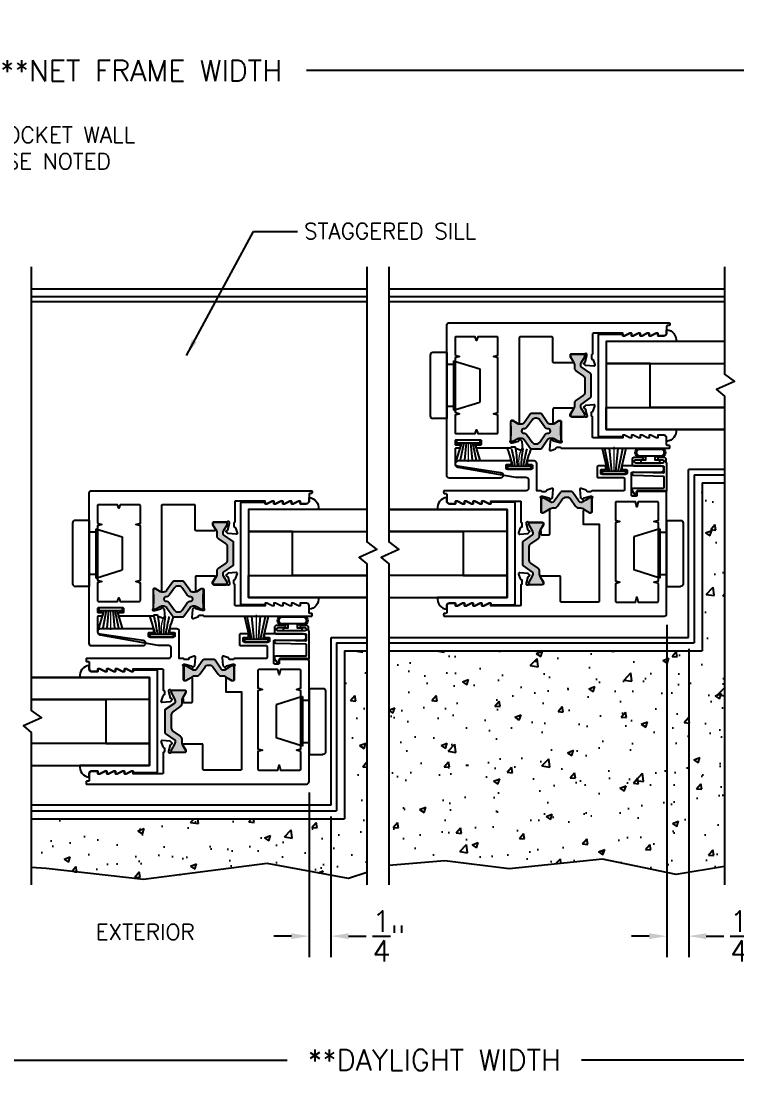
# Model space of a CAD drawing. Extents: x 0 to 79.8, y 0 to 38.2.
# Drawn here: x 14.22 to 22.35, y 11.55 to 23.71 of the extents above; entities that cross this region are included whole.
import ezdxf

# ---------------------------------------------------------------- set-up
doc = ezdxf.new("R2010")
doc.units = 0
doc.header["$MEASUREMENT"] = 0
doc.layers.get('0').update_dxf_attribs({"linetype": 'CONTINUOUS'})
doc.layers.get('DEFPOINTS').update_dxf_attribs({"color": 1, "linetype": 'CONTINUOUS'})
for name, color, linetype in [('BREAK', 6, 'CONTINUOUS'), ('glass', 7, 'CONTINUOUS'), ('I-STRUT', 7, 'CONTINUOUS'), ('MISC', 9, 'CONTINUOUS'), ('PANEL', 5, 'CONTINUOUS'), ('SASH', 5, 'CONTINUOUS'), ('SEAL', 7, 'CONTINUOUS'), ('SEALANT', 1, 'CONTINUOUS'), ('SILL-PAN', 7, 'CONTINUOUS'), ('TEXT', 7, 'CONTINUOUS'), ('TITLE-BLOCK', 7, 'CONTINUOUS'), ('TRACK', 1, 'CONTINUOUS'), ('VENT', 5, 'CONTINUOUS')]:
    doc.layers.add(name, color=color, linetype=linetype)
doc.styles.add('ARCH', font='archstyl.shx')
doc.styles.add('ROMANS', font='romans')
doc.styles.get("Standard").update_dxf_attribs({"font": 'simplex.shx'})
doc.dimstyles.new('ARROW', dxfattribs={"dimtxt": 0.125, "dimasz": 0.1875, "dimexe": 0.125, "dimexo": 0.125, "dimgap": 0.0625, "dimtad": 0, "dimdec": 4, "dimzin": 11, "dimdsep": 46, "dimtxsty": 'ARCH', "dimcen": 0.09375, "dimclrd": 256, "dimclre": 256, "dimclrt": 256, "dimadec": 4, "dimazin": 0, "dimtfac": 1, "dimtdec": 4, "dimtmove": 2, "dimatfit": 3, "dimfxl": 0, "dimfrac": 2, "dimtolj": 1, "dimtzin": 0, "dimarcsym": 0})
doc.dimstyles.new('QUARTER', dxfattribs={"dimscale": 4, "dimtxt": 0.06, "dimasz": 0.05, "dimexe": 0.06, "dimexo": 0.032, "dimgap": 0.021, "dimtad": 0, "dimdec": 4, "dimzin": 4, "dimdsep": 46, "dimlunit": 5, "dimtxsty": 'ROMANS', "dimcen": 0.09, "dimadec": 0, "dimazin": 1, "dimtfac": 1, "dimtdec": 4, "dimtofl": 0, "dimtmove": 0, "dimatfit": 3, "dimfxl": 0, "dimtolj": 1, "dimtzin": 0, "dimarcsym": 0})

# ---------------------------------------------------------------- blocks, each defined once
blk = doc.blocks.new('*D106')
at = {"layer": 'DEFPOINTS', "color": 0}
for p in [(17.492, 15.076), (17.742, 14.804), (17.742, 13.317)]:
    blk.add_point(p, dxfattribs=at)
at = {"layer": 'TITLE-BLOCK', "color": 0, "lineweight": -2}
for p, q in [((17.492, 14.948), (17.492, 13.077)), ((17.742, 14.676), (17.742, 13.077)), ((17.292, 13.317), (17.092, 13.317)), ((17.942, 13.317), (18.142, 13.317))]:
    blk.add_line(p, q, dxfattribs=at)
at = {"layer": 'TITLE-BLOCK', "color": 0}
for points in [[(17.292, 13.351), (17.292, 13.284), (17.492, 13.317)], [(17.942, 13.351), (17.942, 13.284), (17.742, 13.317)]]:
    blk.add_solid(points, dxfattribs=at)
at = {"layer": 'TITLE-BLOCK', "color": 0, "insert": (18.398, 13.317), "char_height": 0.24, "attachment_point": 5, "style": 'ROMANS'}
blk.add_mtext('\\A1;{\\H1x;\\S1/4;}"', dxfattribs=at)
blk = doc.blocks.new('*D122')
at = {"layer": 'DEFPOINTS', "color": 0}
for p in [(21.559, 16.984), (21.809, 16.712), (21.809, 13.317)]:
    blk.add_point(p, dxfattribs=at)
at = {"layer": 'TITLE-BLOCK', "color": 0, "lineweight": -2}
for p, q in [((21.559, 16.856), (21.559, 13.077)), ((21.809, 16.584), (21.809, 13.077)), ((21.359, 13.317), (21.159, 13.317)), ((22.009, 13.317), (22.209, 13.317))]:
    blk.add_line(p, q, dxfattribs=at)
at = {"layer": 'TITLE-BLOCK', "color": 0}
for points in [[(21.359, 13.351), (21.359, 13.284), (21.559, 13.317)], [(22.009, 13.351), (22.009, 13.284), (21.809, 13.317)]]:
    blk.add_solid(points, dxfattribs=at)
at = {"layer": 'TITLE-BLOCK', "color": 0, "insert": (22.464, 13.317), "char_height": 0.24, "attachment_point": 5, "style": 'ROMANS'}
blk.add_mtext('\\A1;{\\H1x;\\S1/4;}"', dxfattribs=at)
blk = doc.blocks.new('25064-18mmX6mm-I-STRUT')
at = {"layer": 'I-STRUT'}
h = blk.add_hatch(color=256, dxfattribs=at)
h.dxf.hatch_style = 1
h.paths.add_polyline_path([(-0.22, 0.353, 0.57735), (-0.234, 0.33), (-0.195, 0.257, -0.131652), (-0.189, 0.233), (-0.189, 0.199, 0.244698), (-0.172, 0.167), (-0.088, 0.108, -0.244698), (-0.071, 0.076), (-0.071, -0.077, -0.244698), (-0.088, -0.11), (-0.172, -0.169, 0.244698), (-0.189, -0.201), (-0.189, -0.235, -0.131652), (-0.195, -0.258), (-0.235, -0.327, 0.245227), (-0.235, -0.335, 0.507805), (-0.22, -0.355), (-0.087, -0.355, 0.414214), (-0.071, -0.339, 0.469068), (-0.072, -0.327), (-0.112, -0.258, -0.131652), (-0.118, -0.235), (-0.118, -0.224, -0.244698), (-0.113, -0.214), (-0.005, -0.138, 0.244698), (0, -0.129), (0, -0.127), (0, 0.127, 0.244698), (-0.005, 0.137), (-0.113, 0.212, -0.244698), (-0.118, 0.222), (-0.118, 0.233, -0.131652), (-0.112, 0.257), (-0.072, 0.326, 0.131652), (-0.071, 0.33, 0.640011), (-0.087, 0.353)])
blk.add_lwpolyline([(0, -0.13), (0, -0.127), (0, 0.127, 0.244698), (-0.005, 0.137), (-0.113, 0.212, -0.244698), (-0.118, 0.222), (-0.118, 0.233, -0.131652), (-0.112, 0.257), (-0.072, 0.326, 0.131652), (-0.071, 0.33), (-0.071, 0.338, 0.414214), (-0.087, 0.353), (-0.22, 0.353, 0.414214), (-0.236, 0.338), (-0.236, 0.33, 0.131652), (-0.235, 0.326), (-0.195, 0.257, -0.131652), (-0.189, 0.233), (-0.189, 0.199, 0.244698), (-0.172, 0.167), (-0.088, 0.108, -0.244698), (-0.071, 0.076), (-0.071, -0.077, -0.244698), (-0.088, -0.11), (-0.172, -0.169, 0.244698), (-0.189, -0.201), (-0.189, -0.235, -0.131652), (-0.195, -0.258), (-0.235, -0.327, 0.131652), (-0.236, -0.331), (-0.236, -0.339, 0.414214), (-0.22, -0.355), (-0.087, -0.355, 0.414214), (-0.071, -0.339), (-0.071, -0.331, 0.131652), (-0.072, -0.327), (-0.112, -0.258, -0.131652), (-0.118, -0.235), (-0.118, -0.224, -0.244698), (-0.113, -0.214), (-0.005, -0.138, 0.244698), (0, -0.129)], format="xyb", dxfattribs=at)
blk = doc.blocks.new('25065-14.6mmX10.2mm-I-STRUT')
at = {"layer": 'I-STRUT'}
h = blk.add_hatch(color=256, dxfattribs=at)
h.dxf.hatch_style = 1
h.paths.add_polyline_path([(-0.221, 0.196, 0.242889), (-0.231, 0.201), (-0.283, 0.201), (-0.336, 0.201, 0.242889), (-0.346, 0.196), (-0.417, 0.095, -0.242889), (-0.449, 0.079), (-0.47, 0.079, -0.131652), (-0.489, 0.084), (-0.538, 0.112, 0.317667), (-0.551, 0.111, 0.6401), (-0.571, 0.102), (-0.571, 0.059, 0.236068), (-0.567, 0.051), (-0.567, -0.051, 0.236068), (-0.571, -0.059), (-0.571, -0.102, 0.6401), (-0.551, -0.111, 0.317667), (-0.538, -0.112), (-0.489, -0.084, -0.131652), (-0.47, -0.079), (-0.449, -0.079, -0.242889), (-0.417, -0.095), (-0.346, -0.196, 0.242889), (-0.336, -0.201), (-0.283, -0.201), (-0.231, -0.201, 0.242889), (-0.221, -0.196), (-0.15, -0.095, -0.242889), (-0.118, -0.079), (-0.097, -0.079, -0.131652), (-0.078, -0.084), (-0.029, -0.112, 0.317667), (-0.016, -0.111, 0.6401), (0.004, -0.102), (0.004, -0.059, 0.236068), (0, -0.051), (0, 0.051, 0.236068), (0.004, 0.059), (0.004, 0.102, 0.6401), (-0.016, 0.111, 0.317667), (-0.029, 0.112), (-0.078, 0.084, -0.131652), (-0.097, 0.079), (-0.118, 0.079, -0.242889), (-0.15, 0.095)])
h.paths.add_polyline_path([(-0.181, 0.044, 0.244669), (-0.142, 0.024, -1.006741), (-0.142, -0.023, 0.244669), (-0.181, -0.043), (-0.239, -0.126, -0.242889), (-0.278, -0.145), (-0.289, -0.145, -0.242889), (-0.328, -0.126), (-0.386, -0.043, 0.244669), (-0.425, -0.023, -1.006741), (-0.425, 0.024, 0.244669), (-0.386, 0.044), (-0.328, 0.126, -0.242889), (-0.289, 0.146), (-0.278, 0.146, -0.242889), (-0.239, 0.126)], flags=16)
for points in [[(-0.571, -0.059), (-0.571, -0.102, 0.414214), (-0.559, -0.114), (-0.544, -0.114, 0.131652), (-0.538, -0.112), (-0.489, -0.084, -0.131652), (-0.47, -0.079), (-0.449, -0.079, -0.242889), (-0.417, -0.095), (-0.346, -0.196, 0.242889), (-0.336, -0.201), (-0.283, -0.201), (-0.231, -0.201, 0.242889), (-0.221, -0.196), (-0.15, -0.095, -0.242889), (-0.118, -0.079), (-0.097, -0.079, -0.131652), (-0.078, -0.084), (-0.029, -0.112, 0.131652), (-0.023, -0.114), (-0.008, -0.114, 0.414214), (0.004, -0.102), (0.004, -0.059, 0.236068), (0, -0.051), (0, 0.051, 0.236068), (0.004, 0.059), (0.004, 0.102, 0.414214), (-0.008, 0.114), (-0.023, 0.114, 0.131652), (-0.029, 0.112), (-0.078, 0.084, -0.131652), (-0.097, 0.079), (-0.118, 0.079, -0.242889), (-0.15, 0.095), (-0.221, 0.196, 0.242889), (-0.231, 0.201), (-0.283, 0.201), (-0.336, 0.201, 0.242889), (-0.346, 0.196), (-0.417, 0.095, -0.242889), (-0.449, 0.079), (-0.47, 0.079, -0.131652), (-0.489, 0.084), (-0.538, 0.112, 0.131652), (-0.544, 0.114), (-0.559, 0.114, 0.414214), (-0.571, 0.102), (-0.571, 0.059, 0.236068), (-0.567, 0.051), (-0.567, -0.051, 0.236068)], [(-0.425, -0.023, -0.244669), (-0.386, -0.043), (-0.328, -0.126, 0.242889), (-0.289, -0.145), (-0.283, -0.145), (-0.278, -0.145, 0.242889), (-0.239, -0.126), (-0.181, -0.043, -0.244669), (-0.142, -0.023, 1.006741), (-0.142, 0.024, -0.244669), (-0.181, 0.044), (-0.239, 0.126, 0.242889), (-0.278, 0.146), (-0.283, 0.146), (-0.289, 0.146, 0.242889), (-0.328, 0.126), (-0.386, 0.044, -0.244669), (-0.425, 0.024, 1.006741)]]:
    blk.add_lwpolyline(points, format="xyb", close=True, dxfattribs=at)
blk = doc.blocks.new('3727-1-THERMAL-SLIDING-INTERLOCKER')
at = {"layer": 'VENT'}
for points in [[(2.5, 0.84), (2.5, 0.764, -0.414214), (2.47, 0.734), (2.41, 0.734, -0.414214), (2.4, 0.744), (2.4, 0.764), (2.38, 0.764), (2.32, 0.734), (2.3, 0.734), (2.3, 0.764), (2.28, 0.764), (2.22, 0.734), (2.2, 0.734), (2.2, 0.764), (2.18, 0.764), (2.12, 0.734), (2.1, 0.734), (2.1, 0.764), (2.08, 0.764), (2.02, 0.734), (2, 0.734), (2, 0.764), (1.667, 0.764, 0.414214), (1.657, 0.754), (1.657, 0.524, 0.414214), (1.645, 0.512), (1.645, 0.478, 0.359508), (1.655, 0.466, -0.263725), (1.664, 0.459), (1.683, 0.404), (1.683, 0.404, -0.548619), (1.671, 0.388), (1.58, 0.396, -0.176327), (1.573, 0.4), (1.559, 0.414, -0.57735), (1.562, 0.427), (1.566, 0.428, 0.267949), (1.575, 0.436), (1.594, 0.508, 0.065543), (1.594, 0.511), (1.594, 0.52, 0.6885), (1.574, 0.528, -0.213422), (1.565, 0.524), (1.413, 0.524, 0.414214), (1.401, 0.512), (1.401, 0.504, 0.137872), (1.403, 0.498), (1.437, 0.442, -0.585524), (1.428, 0.427), (1.216, 0.427, -0.414214), (1.206, 0.437), (1.206, 0.712, 0.414214), (1.196, 0.722), (0.833, 0.722, 0.414214), (0.823, 0.712), (0.823, -0.26, -0.585524), (0.811, -0.266), (0.752, -0.23, 0.137872), (0.746, -0.229), (0.738, -0.229, 0.414214), (0.726, -0.24), (0.726, -0.452, -0.213422), (0.722, -0.461, 0.6885), (0.73, -0.481), (0.739, -0.481, 0.065543), (0.742, -0.481), (0.814, -0.462, 0.267949), (0.822, -0.453), (0.823, -0.449, -0.57735), (0.836, -0.446), (0.85, -0.46, -0.176327), (0.854, -0.467), (0.862, -0.558, -0.548619), (0.846, -0.57), (0.846, -0.57), (0.791, -0.551, -0.263725), (0.784, -0.542, 0.359508), (0.772, -0.532), (0.738, -0.532, 0.414214), (0.726, -0.544), (0.344, -0.544, -0.414214), (0.334, -0.534), (0.334, -0.514, -0.414214), (0.344, -0.504), (0.384, -0.504, 0.414214), (0.394, -0.494), (0.394, -0.461, 0.414214), (0.384, -0.451), (0.104, -0.451, 0.414214), (0.094, -0.461), (0.094, -0.494, 0.414214), (0.104, -0.504), (0.144, -0.504, -0.414214), (0.154, -0.514), (0.154, -0.534, -0.414214), (0.144, -0.544), (0.104, -0.544, 0.414214), (0.094, -0.554), (0.094, -0.715, 0.3714), (0.12, -0.745), (0.612, -0.818, -0.928445), (0.607, -0.882), (0.03, -0.882, -0.414214), (0, -0.852), (0, 0.852, -0.414214), (0.03, 0.882), (2.526, 0.882, -0.414214), (2.536, 0.872), (2.536, 0.86, -0.414214), (2.526, 0.85), (2.51, 0.85, 0.414214)], [(0.094, 0.513), (0.144, 0.497), (0.094, 0.482), (0.094, -0.135), (0.144, -0.151), (0.094, -0.166), (0.094, -0.366, 0.414214), (0.104, -0.376), (0.323, -0.376), (0.338, -0.336), (0.354, -0.376), (0.572, -0.376, 0.414214), (0.582, -0.366), (0.582, -0.167), (0.531, -0.151), (0.582, -0.136), (0.582, 0.482), (0.531, 0.497), (0.582, 0.513), (0.582, 0.712, 0.414214), (0.572, 0.722), (0.354, 0.722), (0.338, 0.682), (0.323, 0.722), (0.104, 0.722, 0.414214), (0.094, 0.712)]]:
    blk.add_lwpolyline(points, format="xyb", close=True, dxfattribs=at)
blk = doc.blocks.new('3727-2-THERMAL-SLIDING-INTERLOCKER')
at = {"layer": 'VENT'}
blk.add_lwpolyline([(1.181, -0.57), (1.235, -0.551, 0.263725), (1.243, -0.542, -0.359508), (1.254, -0.532), (1.289, -0.532, -0.414214), (1.301, -0.544), (2.525, -0.544, 0.414214), (2.535, -0.534), (2.535, -0.522, 0.414214), (2.525, -0.512), (2.509, -0.512, -0.414214), (2.499, -0.502), (2.499, -0.426, 0.414214), (2.469, -0.396), (2.399, -0.396), (2.399, -0.426), (2.379, -0.426), (2.319, -0.396), (2.299, -0.396), (2.299, -0.426), (2.279, -0.426), (2.219, -0.396), (2.199, -0.396), (2.199, -0.426), (2.179, -0.426), (2.119, -0.396), (2.099, -0.396), (2.099, -0.426), (2.079, -0.426), (2.019, -0.396), (1.999, -0.396), (1.999, -0.426), (1.666, -0.426, -0.414214), (1.656, -0.416), (1.656, -0.185, -0.414214), (1.645, -0.173), (1.645, -0.138, -0.359508), (1.654, -0.127, 0.263725), (1.663, -0.12), (1.683, -0.065), (1.683, -0.065, 0.548619), (1.671, -0.049), (1.579, -0.057, 0.176327), (1.572, -0.061), (1.558, -0.075, 0.57735), (1.561, -0.088), (1.566, -0.089, -0.267949), (1.574, -0.097), (1.593, -0.169, -0.065543), (1.594, -0.172), (1.594, -0.181, -0.6885), (1.574, -0.189, 0.213422), (1.565, -0.185), (1.412, -0.185, -0.414214), (1.401, -0.173), (1.401, -0.165, -0.137872), (1.403, -0.159), (1.436, -0.104, 0.585524), (1.427, -0.089), (1.216, -0.089, 0.414214), (1.206, -0.099), (1.206, -0.254, 0.585524), (1.222, -0.263), (1.275, -0.23, -0.137872), (1.281, -0.229), (1.289, -0.229, -0.414214), (1.301, -0.24), (1.301, -0.452, 0.213422), (1.305, -0.461, -0.6885), (1.297, -0.481), (1.288, -0.481, -0.065543), (1.285, -0.481), (1.213, -0.462, -0.267949), (1.205, -0.453), (1.204, -0.449, 0.57735), (1.191, -0.446), (1.177, -0.46, 0.176327), (1.173, -0.467), (1.165, -0.558, 0.548619), (1.181, -0.57)], format="xyb", close=True, dxfattribs=at)
blk = doc.blocks.new('A$C1D443341')
for p, q in [((0.188, 0.75), (0.031, 0.75)), ((0.188, 0.75), (0.188, 0)), ((0, 0.719), (0, 0.031)), ((0.264, 0.615), (0.188, 0.615)), ((0.264, 0.656), (0.562, 0.563)), ((0.264, 0.656), (0.264, 0.094)), ((0.562, 0.563), (0.562, 0.187)), ((0.264, 0.135), (0.188, 0.135)), ((0.264, 0.094), (0.562, 0.187)), ((0.188, 0), (0.031, 0))]:
    blk.add_line(p, q)
for centre, start, end in [((0.031, 0.719), 90, 180), ((0.031, 0.031), 180, 270)]:
    blk.add_arc(centre, 0.031, start, end)
blk = doc.blocks.new('*U81')
for p, q in [((0.03, 0.049), (0.228, 0.09)), ((0.03, 0.024), (0.228, 0.043)), ((0.03, -0.024), (0.228, -0.043)), ((0.03, -0.049), (0.228, -0.09))]:
    blk.add_line(p, q)
at = {"layer": 'SEAL'}
for p, q in [((0.228, 0.135), (0.03, 0.074)), ((0.228, -0.135), (0.03, -0.074))]:
    blk.add_line(p, q, dxfattribs=at)
blk.add_lwpolyline([(0, -0.135), (0, 0.135), (0.03, 0.135), (0.03, -0.135)], close=True, dxfattribs=at)
at = {"layer": 'SEAL', "const_width": 0.015}
blk.add_lwpolyline([(0.03, 0), (0.25, 0)], dxfattribs=at)
at = {"flags": 9}
for tag, p in [('MANUFACTURER_PART_#', (0, -0.199)), ('FLEETWOOD_PART_#', (-0.001, -0.249))]:
    blk.add_attdef(tag, p, '', height=0.0312, dxfattribs=at)
blk = doc.blocks.new('3727-SLIDING-INTERLOCK-ASSEMBLY')
for name, p in [('3727-1-THERMAL-SLIDING-INTERLOCKER', (-1.812, -0.172)), ('25064-18mmX6mm-I-STRUT', (-0.171, -0.003)), ('3727-2-THERMAL-SLIDING-INTERLOCKER', (-1.811, -0.172)), ('25065-14.6mmX10.2mm-I-STRUT', (-0.515, -0.521))]:
    blk.add_blockref(name, p)
at = {"layer": 'MISC'}
blk.add_blockref('A$C1D443341', (-2, -0.378), dxfattribs=at)
at = {"layer": 'SEAL', "xscale": -1, "rotation": 90}
blk.add_blockref('*U81', (-1.568, -0.623), dxfattribs=at)
blk = doc.blocks.new('3728-1-FIXED-INTERLOCKER')
at = {"layer": 'VENT', "linetype": 'Continuous'}
blk.add_lwpolyline([(-0.917, 0.72), (-0.971, 0.739), (-0.972, 0.739, 0.548619), (-0.987, 0.727), (-0.979, 0.636, 0.176327), (-0.976, 0.629), (-0.962, 0.615, 0.57735), (-0.949, 0.618), (-0.947, 0.622, -0.267949), (-0.939, 0.631), (-0.867, 0.65, -0.065543), (-0.864, 0.65), (-0.855, 0.65, -0.6885), (-0.848, 0.63, 0.213422), (-0.852, 0.621), (-0.852, 0.471, -0.414214), (-0.863, 0.459), (-0.872, 0.459, -0.137872), (-0.878, 0.461), (-0.933, 0.495, 0.585524), (-0.948, 0.486), (-0.948, 0.334), (-0.767, 0.334), (-0.767, -0.543, -0.414214), (-0.777, -0.553), (-1.196, -0.553, -0.414214), (-1.206, -0.543), (-1.206, -0.268, 0.414214), (-1.216, -0.258), (-1.432, -0.258, 0.585524), (-1.439, -0.27), (-1.403, -0.329, -0.137872), (-1.401, -0.335), (-1.401, -0.343, -0.414214), (-1.413, -0.355), (-1.565, -0.355, 0.213422), (-1.574, -0.359, -0.6885), (-1.594, -0.351), (-1.594, -0.342, -0.065543), (-1.594, -0.339), (-1.575, -0.267, -0.267949), (-1.566, -0.259), (-1.562, -0.258, 0.57735), (-1.559, -0.245), (-1.573, -0.231, 0.176327), (-1.58, -0.227), (-1.671, -0.219, 0.548619), (-1.683, -0.235), (-1.683, -0.235), (-1.664, -0.289, 0.263725), (-1.655, -0.297, -0.359508), (-1.645, -0.308), (-1.645, -0.343, -0.414214), (-1.657, -0.355), (-1.657, -0.585, -0.414214), (-1.667, -0.595), (-2, -0.595), (-2, -0.565), (-2.02, -0.565), (-2.08, -0.595), (-2.1, -0.595), (-2.1, -0.565), (-2.12, -0.565), (-2.18, -0.595), (-2.2, -0.595), (-2.2, -0.565), (-2.22, -0.565), (-2.28, -0.595), (-2.3, -0.595), (-2.3, -0.565), (-2.32, -0.565), (-2.38, -0.595), (-2.4, -0.595), (-2.4, -0.575, 0.414214), (-2.41, -0.565), (-2.47, -0.565, 0.414214), (-2.5, -0.595), (-2.5, -0.671, -0.414214), (-2.51, -0.681), (-2.526, -0.681, 0.414214), (-2.536, -0.691), (-2.536, -0.703, 0.414214), (-2.526, -0.713), (-0.03, -0.713, 0.414214), (0, -0.683), (0, 0.683, 0.414214), (-0.03, 0.713), (-0.328, 0.713, 0.414214), (-0.338, 0.703), (-0.338, 0.661, -0.414214), (-0.348, 0.651), (-0.39, 0.651, -0.414214), (-0.4, 0.661), (-0.4, 0.914, -0.414214), (-0.39, 0.924), (-0.066, 0.924, 1), (-0.066, 0.994), (-0.5, 0.994, 0.414214), (-0.51, 0.984), (-0.51, 0.964, 0.414214), (-0.5, 0.954), (-0.46, 0.954, -0.414214), (-0.45, 0.944), (-0.45, 0.911, -0.414214), (-0.46, 0.901), (-0.74, 0.901, -0.414214), (-0.75, 0.911), (-0.75, 0.944, -0.414214), (-0.74, 0.954), (-0.7, 0.954, 0.414214), (-0.69, 0.964), (-0.69, 0.984, 0.414214), (-0.7, 0.994), (-0.78, 0.994, 0.414214), (-0.79, 0.984), (-0.79, 0.871, 0.414214), (-0.78, 0.861), (-0.488, 0.861, -0.414214), (-0.478, 0.851), (-0.478, 0.723, -0.414214), (-0.488, 0.713), (-0.852, 0.713, -0.414214), (-0.863, 0.701), (-0.898, 0.701, -0.359508), (-0.909, 0.711, 0.263725), (-0.917, 0.72), (-0.971, 0.739), (-0.972, 0.739, 0.548619), (-0.987, 0.727), (-0.979, 0.636)], format="xyb", dxfattribs=at)
blk.add_lwpolyline([(-0.094, -0.343), (-0.144, -0.328), (-0.094, -0.312), (-0.094, 0.348), (-0.144, 0.363), (-0.094, 0.379), (-0.094, 0.578, 0.414214), (-0.104, 0.588), (-0.323, 0.588), (-0.338, 0.528), (-0.354, 0.588), (-0.572, 0.588, 0.414214), (-0.582, 0.578), (-0.582, 0.379), (-0.531, 0.363), (-0.582, 0.348), (-0.582, -0.313), (-0.531, -0.328), (-0.582, -0.344), (-0.582, -0.543, 0.414214), (-0.572, -0.553), (-0.354, -0.553), (-0.338, -0.493), (-0.323, -0.553), (-0.104, -0.553, 0.414214), (-0.094, -0.543)], format="xyb", close=True, dxfattribs=at)
blk = doc.blocks.new('3728-2-FIXED-INTERLOCKER')
at = {"layer": 'VENT', "linetype": 'Continuous'}
blk.add_lwpolyline([(-1.826, 1.001, -0.414214), (-1.816, 1.011), (-1.776, 1.011, 0.414214), (-1.766, 1.021), (-1.766, 1.041, 0.414214), (-1.776, 1.051), (-2.37, 1.051, 0.916331), (-2.376, 0.982), (-1.72, 0.866), (-1.6, 0.866, -0.414214), (-1.57, 0.836), (-1.57, 0.743, -0.414214), (-1.6, 0.713), (-2.526, 0.713, 0.414214), (-2.536, 0.703), (-2.536, 0.691, 0.414214), (-2.526, 0.681), (-2.51, 0.681, -0.414214), (-2.5, 0.671), (-2.5, 0.595, 0.414214), (-2.47, 0.565), (-2.4, 0.565), (-2.4, 0.595), (-2.38, 0.595), (-2.32, 0.565), (-2.3, 0.565), (-2.3, 0.595), (-2.28, 0.595), (-2.22, 0.565), (-2.2, 0.565), (-2.2, 0.595), (-2.18, 0.595), (-2.12, 0.565), (-2.1, 0.565), (-2.1, 0.595), (-2.08, 0.595), (-2.02, 0.565), (-2, 0.565), (-2, 0.595), (-1.667, 0.595, -0.414214), (-1.657, 0.585), (-1.657, 0.354, -0.414214), (-1.645, 0.342), (-1.645, 0.307, -0.359508), (-1.655, 0.296, 0.263725), (-1.664, 0.289), (-1.683, 0.234), (-1.683, 0.234, 0.548619), (-1.671, 0.218), (-1.58, 0.226, 0.176327), (-1.573, 0.23), (-1.559, 0.244, 0.57735), (-1.562, 0.257), (-1.566, 0.258, -0.267949), (-1.575, 0.266), (-1.594, 0.338, -0.065543), (-1.594, 0.341), (-1.594, 0.35, -0.6885), (-1.574, 0.358, 0.213422), (-1.565, 0.354), (-1.413, 0.354, -0.414214), (-1.401, 0.342), (-1.401, 0.334, -0.137872), (-1.403, 0.328), (-1.439, 0.269, 0.585524), (-1.432, 0.257), (-1.432, 0.223, 0.414214), (-1.422, 0.213), (-1.337, 0.213, 0.414214), (-1.327, 0.223), (-1.327, 0.488, 0.585524), (-1.342, 0.496), (-1.4, 0.461, -0.137872), (-1.406, 0.459), (-1.415, 0.459, -0.414214), (-1.426, 0.471), (-1.426, 0.621, 0.213422), (-1.43, 0.63, -0.6885), (-1.423, 0.65), (-1.414, 0.65, -0.065543), (-1.411, 0.65), (-1.339, 0.631, -0.267949), (-1.33, 0.622), (-1.329, 0.618, 0.57735), (-1.316, 0.615), (-1.302, 0.629, 0.176327), (-1.299, 0.636), (-1.291, 0.727, 0.548619), (-1.306, 0.739), (-1.306, 0.739), (-1.361, 0.72, 0.263725), (-1.368, 0.711, -0.359508), (-1.38, 0.701), (-1.415, 0.701, -0.414214), (-1.426, 0.713), (-1.476, 0.713), (-1.476, 0.759), (-1.476, 1.021, 0.414214), (-1.506, 1.051), (-1.576, 1.051, 0.414214), (-1.586, 1.041), (-1.586, 1.021, 0.414214), (-1.576, 1.011), (-1.536, 1.011, -0.414214), (-1.526, 1.001), (-1.526, 0.968, -0.414214), (-1.536, 0.958), (-1.816, 0.958, -0.414214), (-1.826, 0.968)], format="xyb", close=True, dxfattribs=at)
blk = doc.blocks.new('25066-14.6mmX6mm-I-STRUT')
at = {"layer": 'I-STRUT'}
h = blk.add_hatch(color=256, dxfattribs=at)
h.dxf.hatch_style = 1
h.paths.add_polyline_path([(-0.007, -0.063), (0, -0.063), (0.007, -0.063, -0.244698), (0.045, -0.083), (0.103, -0.165, 0.304221), (0.151, -0.186, -0.181711), (0.184, -0.191), (0.22, -0.213), (0.26, -0.235, 0.245227), (0.267, -0.235, 0.507805), (0.287, -0.22), (0.287, -0.201), (0.287, -0.106), (0.287, -0.087, 0.57735), (0.264, -0.073), (0.22, -0.095), (0.173, -0.122), (0.166, -0.122, -0.244698), (0.14, -0.109), (0.07, -0.008, 0.244698), (0.054, 0), (0, 0), (-0.054, 0, 0.244698), (-0.07, -0.008), (-0.14, -0.109, -0.244698), (-0.166, -0.122), (-0.173, -0.122), (-0.26, -0.072, 0.131652), (-0.264, -0.071, 0.640011), (-0.287, -0.087), (-0.287, -0.106), (-0.287, -0.201), (-0.287, -0.22, 0.414214), (-0.272, -0.236, 0.469068), (-0.26, -0.235), (-0.184, -0.191, -0.131652), (-0.16, -0.185), (-0.141, -0.185, 0.244698), (-0.103, -0.165), (-0.045, -0.083, -0.244698)])
blk.add_lwpolyline([(-0.264, -0.071), (-0.272, -0.071, 0.414214), (-0.287, -0.087), (-0.287, -0.106), (-0.287, -0.201), (-0.287, -0.22, 0.414214), (-0.272, -0.236), (-0.264, -0.236, 0.131652), (-0.26, -0.235), (-0.184, -0.191, -0.131652), (-0.16, -0.185), (-0.141, -0.185, 0.244698), (-0.103, -0.165), (-0.045, -0.083, -0.244698), (-0.007, -0.063), (0, -0.063), (0.007, -0.063, -0.244698), (0.045, -0.083), (0.103, -0.165, 0.244698), (0.141, -0.185), (0.16, -0.185, -0.131652), (0.184, -0.191), (0.22, -0.213), (0.26, -0.235, 0.131652), (0.264, -0.236), (0.272, -0.236, 0.414214), (0.287, -0.22), (0.287, -0.201), (0.287, -0.106), (0.287, -0.087, 0.414214), (0.272, -0.071), (0.264, -0.071, 0.131652), (0.26, -0.072), (0.22, -0.095), (0.176, -0.12, -0.131652), (0.17, -0.122), (0.166, -0.122, -0.244698), (0.14, -0.109), (0.07, -0.008, 0.244698), (0.054, 0), (0, 0), (-0.054, 0, 0.244698), (-0.07, -0.008), (-0.14, -0.109, -0.244698), (-0.166, -0.122), (-0.17, -0.122, -0.131652), (-0.176, -0.12), (-0.26, -0.072), (-0.261, -0.071), (-0.264, -0.071, -0.131652), (-0.26, -0.072)], format="xyb", dxfattribs=at)
blk = doc.blocks.new('*U84')
for centre, radius, start, end in [((-0.393, 1.839), 1.814, 283.4872, 290.1344), ((-0.254, 1.981), 1.953, 278.3647, 284.3947), ((-0.05, 1.917), 1.895, 272.4104, 278.5292), ((-0.05, -1.917), 1.895, 81.4708, 87.5896), ((-0.254, -1.981), 1.953, 75.6053, 81.6353), ((-0.393, -1.839), 1.814, 69.8656, 76.5128)]:
    blk.add_arc(centre, radius, start, end)
at = {"layer": 'SEAL'}
blk.add_lwpolyline([(0, -0.135), (0, 0.135), (0.03, 0.135), (0.03, -0.135)], close=True, dxfattribs=at)
at = {"layer": 'SEAL', "const_width": 0.015}
blk.add_lwpolyline([(0.03, 0, 0.171612), (0.244, 0.034)], format="xyb", dxfattribs=at)
at = {"flags": 9}
for tag, p in [('MANUFACTURER_PART_#', (0, -0.199)), ('FLEETWOOD_PART_#', (-0.001, -0.249))]:
    blk.add_attdef(tag, p, '', height=0.0312, dxfattribs=at)
blk = doc.blocks.new('19117-Seal')
for p, q in [((0.29, 0.135), (0.03, 0.074)), ((0.03, 0.049), (0.29, 0.103)), ((0.03, 0.024), (0.29, 0.049)), ((0.03, -0.024), (0.29, -0.049)), ((0.03, -0.049), (0.29, -0.103)), ((0.29, -0.135), (0.03, -0.074))]:
    blk.add_line(p, q)
at = {"const_width": 0.015}
blk.add_lwpolyline([(0.03, 0), (0.312, 0)], dxfattribs=at)
at = {"layer": 'SEAL'}
blk.add_lwpolyline([(0, -0.135), (0, 0.135), (0.03, 0.135), (0.03, -0.135)], close=True, dxfattribs=at)
at = {"flags": 9}
for tag, p in [('MANUFACTURER_PART_#', (0, -0.199)), ('FLEETWOOD_PART_#', (-0.001, -0.249))]:
    blk.add_attdef(tag, p, '', height=0.0312, dxfattribs=at)
blk = doc.blocks.new('*U91')
at = {"layer": 'SASH', "color": 7}
for points in [[(1.521, 1.027), (1.521, 1.062), (1.576, 1.062), (1.576, 1.096), (1.494, 1.096, -0.830739), (1.494, 1.195), (1.758, 1.195, -0.830739), (1.758, 1.096), (1.676, 1.096), (1.676, 1.062), (1.731, 1.062), (1.731, 1.027)], [(1.758, 1.182), (1.494, 1.182, 0.768484), (1.494, 1.11), (1.758, 1.11, 0.768484)]]:
    blk.add_lwpolyline(points, format="xyb", close=True, dxfattribs=at)
at = {"layer": 'VENT', "color": 7}
blk.add_lwpolyline([(1.434, 0.889), (1.772, 0.879, -0.405608), (1.781, 0.869), (1.781, 0.749, -0.414214), (1.771, 0.739), (1.434, 0.739, 0.586161), (1.42, 0.714), (1.449, 0.667, 0.75692), (1.468, 0.672), (1.468, 0.696, -0.414214), (1.478, 0.706), (1.804, 0.706, 0.414214), (1.814, 0.716), (1.814, 1.023, 0.414214), (1.811, 1.027), (1.81, 1.027, -0.414214), (1.807, 1.03), (1.807, 1.065, 0.414214), (1.781, 1.09), (1.723, 1.09, 1.000001), (1.723, 1.065), (1.763, 1.065, -1), (1.763, 1.027), (1.462, 1.027, -1.000001), (1.462, 1.065), (1.531, 1.065, 1), (1.531, 1.09), (1.443, 1.09, 0.414214), (1.418, 1.065), (1.418, 1.02, 0.414214), (1.443, 0.994), (1.771, 0.994, -0.414214), (1.781, 0.984), (1.781, 0.923, -0.422884), (1.771, 0.912), (1.435, 0.922, 1.023375)], format="xyb", close=True, dxfattribs=at)
for name, p in [('3728-1-FIXED-INTERLOCKER', (1.812, 0)), ('3728-2-FIXED-INTERLOCKER', (1.812, 0)), ('25066-14.6mmX6mm-I-STRUT', (0.674, 0.702))]:
    blk.add_blockref(name, p)
at = {"xscale": -1}
blk.add_blockref('25064-18mmX6mm-I-STRUT', (0.175, 0), dxfattribs=at)
at = {"layer": 'MISC', "xscale": -1}
blk.add_blockref('A$C1D443341', (2, -0.375), dxfattribs=at)
at = {"layer": 'SEAL', "xscale": -1, "rotation": 270}
for name, p in [('19117-Seal', (1.212, 0.901)), ('*U84', (0.136, 0.958))]:
    blk.add_blockref(name, p, dxfattribs=at)
blk = doc.blocks.new('THERMAL-INTERLOCKERS')
for name, p in [('3727-SLIDING-INTERLOCK-ASSEMBLY', (0.562, 0.957)), ('*U91', (-0.562, -0.954))]:
    blk.add_blockref(name, p)
blk = doc.blocks.new('*D115')
at = {"color": 0, "lineweight": -2}
for p, q in [((28.34, 18.492), (28.34, 11.669)), ((9.492, 13.004), (9.492, 11.669)), ((9.692, 11.909), (17.244, 11.909)), ((28.14, 11.909), (20.589, 11.909))]:
    blk.add_line(p, q, dxfattribs=at)
at = {"color": 0}
for points in [[(9.692, 11.942), (9.692, 11.876), (9.492, 11.909)], [(28.14, 11.942), (28.14, 11.876), (28.34, 11.909)]]:
    blk.add_solid(points, dxfattribs=at)
at = {"layer": 'DEFPOINTS', "color": 0}
for p in [(28.34, 18.62), (9.492, 13.132), (28.34, 11.909)]:
    blk.add_point(p, dxfattribs=at)
at = {"color": 0, "insert": (18.916, 11.909), "char_height": 0.24, "attachment_point": 5, "style": 'ROMANS'}
blk.add_mtext('\\A1;**DAYLIGHT WIDTH', dxfattribs=at)
blk = doc.blocks.new('*D117')
at = {"color": 0, "lineweight": -2}
for p, q in [((2.821, 21.025), (2.821, 23.393)), ((28.34, 20.656), (28.34, 23.393)), ((3.021, 23.153), (13.697, 23.153)), ((28.14, 23.153), (17.465, 23.153))]:
    blk.add_line(p, q, dxfattribs=at)
at = {"color": 0}
for points in [[(3.021, 23.187), (3.021, 23.12), (2.821, 23.153)], [(28.14, 23.187), (28.14, 23.12), (28.34, 23.153)]]:
    blk.add_solid(points, dxfattribs=at)
at = {"layer": 'DEFPOINTS', "color": 0}
for p in [(28.34, 23.153), (2.821, 20.897), (28.34, 20.528)]:
    blk.add_point(p, dxfattribs=at)
at = {"color": 0, "insert": (15.581, 23.153), "char_height": 0.24, "attachment_point": 5, "style": 'ROMANS'}
blk.add_mtext('\\A1;**NET FRAME WIDTH', dxfattribs=at)

msp = doc.modelspace()

# ---------------------------------------------------------------- hatches: boundary and pattern name
at = {"layer": 'TITLE-BLOCK'}
h = msp.add_hatch(dxfattribs=at)
h.set_pattern_fill('AR-CONC', color=256, scale=0.1, style=0)
h.set_pattern_definition([(50, (50.81745, 3.58), (0.71726, -0.062752), [0.075, -0.825]), (355, (50.81745, 3.58), (-0.138751, 0.752192), [0.06, -0.66]), (100.4514, (50.8772, 3.57476), (0.57851, 0.68944), [0.06374, -0.701142]), (46.1842, (50.81745, 3.78), (1.06724, -0.16552), [0.1125, -1.2375]), (96.6356, (50.9064, 3.7662), (0.934663, 0.974118), [0.09561, -1.051713]), (351.1842, (50.8174, 3.78), (0.934662, 0.97412), [0.09, -0.99]), (21, (50.91745, 3.73), (0.596907, -0.402619), [0.075, -0.825]), (326, (50.91745, 3.73), (0.243315, 0.72515), [0.06, -0.66]), (71.4514, (50.9672, 3.69644), (0.840223, 0.32253), [0.06374, -0.701142]), (37.5, (50.81745, 3.58), (0.0121599, 0.3328939), [0, -0.652, 0, -0.67, 0, -0.6625]), (7.5, (50.81745, 3.58), (0.2630695, 0.3944117), [0, -0.382, 0, -0.637, 0, -0.2525]), (327.5, (50.59445, 3.58), (0.5338224, -0.0225549), [0, -0.25, 0, -0.78, 0, -1.035]), (317.5, (50.49445, 3.58), (0.583186, 0.100105), [0, -0.325, 0, -0.518, 0, -0.735])])
h.paths.add_polyline_path([(22.2166371, 18.4677409), (21.9610354, 18.467764), (21.9610354, 16.559764), (18.4005106, 16.5597205), (18.4006252, 14.1190579), (19.0362772, 14.1723706), (19.767852, 14.082348), (20.8298852, 14.1940995), (21.6654613, 14.0163697), (22.2167717, 14.1087218)])
h = msp.add_hatch(dxfattribs=at)
h.set_pattern_fill('AR-CONC', color=256, scale=0.1, style=0)
h.set_pattern_definition([(50, (49.89233, 3.58), (0.71726, -0.062752), [0.075, -0.825]), (355, (49.8923, 3.58), (-0.138751, 0.752192), [0.06, -0.66]), (100.4514, (49.9521, 3.57476), (0.57851, 0.68944), [0.06374, -0.701142]), (46.1842, (49.8923, 3.78), (1.067241, -0.16552), [0.1125, -1.2375]), (96.6356, (49.9813, 3.7662), (0.934663, 0.974118), [0.09561, -1.051713]), (351.1842, (49.8923, 3.78), (0.934662, 0.97412), [0.09, -0.99]), (21, (49.99233, 3.73), (0.596907, -0.402619), [0.075, -0.825]), (326, (49.9923, 3.73), (0.243315, 0.72515), [0.06, -0.66]), (71.4514, (50.0421, 3.69644), (0.840223, 0.32253), [0.06374, -0.701142]), (37.5, (49.89233, 3.58), (0.0121599, 0.3328939), [0, -0.652, 0, -0.67, 0, -0.6625]), (7.5, (49.89233, 3.58), (0.2630695, 0.3944117), [0, -0.382, 0, -0.637, 0, -0.2525]), (327.5, (49.66933, 3.58), (0.5338224, -0.0225549), [0, -0.25, 0, -0.78, 0, -1.035]), (317.5, (49.56933, 3.58), (0.583186, 0.100105), [0, -0.325, 0, -0.518, 0, -0.735])])
h.paths.add_polyline_path([(18.1505106, 16.559764), (17.8949702, 16.559764), (17.8949702, 14.651764), (14.3344961, 14.6516872), (14.3345511, 14.0962368), (14.5027537, 14.085757), (15.6105851, 13.9597179), (17.0158549, 14.1434309), (17.9412886, 13.9736593), (18.150629, 14.0399438)])

# ---------------------------------------------------------------- linework, layer by layer
at = {"layer": 'BREAK'}
for points in [[(14.3343991, 20.9246012), (14.3343991, 15.8820958), (14.4486331, 15.797831), (14.2447544, 15.7063714), (14.3343991, 15.6320958), (14.3345703, 13.901764)], [(18.1504643, 20.9246012), (18.1504643, 17.7962653), (18.2646983, 17.7120005), (18.0608195, 17.6205409), (18.1504643, 17.5462653), (18.1506355, 13.901764)], [(18.4004643, 20.9246012), (18.4004643, 17.7962653), (18.5146983, 17.7120005), (18.3108195, 17.6205409), (18.4004643, 17.5462653), (18.4006355, 13.901764)], [(22.2166068, 20.9246012), (22.2166068, 19.704265), (22.3308408, 19.6200003), (22.126962, 19.5285406), (22.2166068, 19.454265), (22.216778, 13.901764)]]:
    msp.add_lwpolyline(points, dxfattribs=at)
at = {"layer": 'glass'}
for points in [[(22.2166068, 20.0742705), (20.8710354, 20.0742704), (20.8710354, 19.0742704), (22.2166068, 19.0742704), (20.8710354, 19.0742704), (20.8710354, 19.3242704), (22.2166068, 19.3242704), (21.3710354, 19.3242704), (21.3710354, 19.8242704), (20.8710354, 19.8242704), (22.2166068, 19.8242705)], [(18.1505416, 18.1662707), (16.8049702, 18.1662706), (16.8049702, 17.1662707), (18.1505416, 17.1662707), (16.8049702, 17.1662707), (16.8049702, 17.4162707), (18.1505416, 17.4162707), (17.3049702, 17.4162707), (17.3049702, 17.9162707), (16.8049702, 17.9162707), (18.1505416, 17.9162707)], [(18.4004643, 17.1662706), (19.7460356, 17.1662707), (19.7460356, 18.1662706), (18.4004643, 18.1662706), (19.7460356, 18.1662706), (19.7460356, 17.9162706), (18.4004643, 17.9162706), (19.2460356, 17.9162706), (19.2460356, 17.4162706), (19.7460356, 17.4162706), (18.4004643, 17.4162706)], [(14.3343991, 15.2582709), (15.6799705, 15.258271), (15.6799705, 16.2582709), (14.3343991, 16.2582709), (15.6799705, 16.2582709), (15.6799705, 16.0082709), (14.3343991, 16.0082709), (15.1799705, 16.0082709), (15.1799705, 15.5082709), (15.6799705, 15.5082709), (14.3343991, 15.5082709)]]:
    msp.add_lwpolyline(points, dxfattribs=at)
at = {"layer": 'SEALANT'}
for points in [[(21.0585354, 20.1572702), (21.0585354, 20.1392702), (21.0785354, 20.1392702), (21.1385354, 20.1692702), (21.1585354, 20.1692702), (21.1585354, 20.1392702), (21.1785354, 20.1392702), (21.2385354, 20.1692702), (21.2585354, 20.1692702), (21.2585354, 20.1392702), (21.2785354, 20.1392702), (21.3385354, 20.1692702), (21.3585354, 20.1692702), (21.3585354, 20.1392702), (21.3785354, 20.1392702), (21.4385354, 20.1692702), (21.4585354, 20.1692702), (21.4585354, 20.1392702), (21.5275354, 20.1392702, 0.414214), (21.5585354, 20.1702702), (21.5585354, 20.20861, -0.4380244532), (21.6637505, 20.0742704), (20.8710354, 20.0742704), (20.8710354, 19.0742704), (21.6637505, 19.0742704, -0.4380244532), (21.5585354, 18.9399308), (21.5585354, 18.9782702, 0.414214), (21.5275354, 19.0092702), (21.4585354, 19.0092702), (21.4585354, 18.9792702), (21.4385354, 18.9792702), (21.3785354, 19.0092702), (21.3585354, 19.0092702), (21.3585354, 18.9792702), (21.3385354, 18.9792702), (21.2785354, 19.0092702), (21.2585354, 19.0092702), (21.2585354, 18.9792702), (21.2385354, 18.9792702), (21.1785354, 19.0092702), (21.1585354, 19.0092702), (21.1585354, 18.9792702), (21.1385354, 18.9792702), (21.0785354, 19.0092702), (21.0585354, 19.0092702), (21.0585354, 18.9912702), (20.84516, 18.9912702), (20.8095354, 18.9912704, -0.0726159005), (20.78266, 18.9951942), (20.78266, 20.1533465, -0.0726159005), (20.8095354, 20.1572704), (20.84516, 20.1572702)], [(16.9924702, 18.2492704), (16.9924702, 18.2312704), (17.0124702, 18.2312704), (17.0724702, 18.2612704), (17.0924702, 18.2612704), (17.0924702, 18.2312704), (17.1124702, 18.2312704), (17.1724702, 18.2612704), (17.1924702, 18.2612704), (17.1924702, 18.2312704), (17.2124702, 18.2312704), (17.2724702, 18.2612704), (17.2924702, 18.2612704), (17.2924702, 18.2312704), (17.3124702, 18.2312704), (17.3724702, 18.2612704), (17.3924702, 18.2612704), (17.3924702, 18.2312704), (17.4614702, 18.2312704, 0.414214), (17.4924702, 18.2622704), (17.4924702, 18.3006103, -0.4380244532), (17.5976854, 18.1662707), (16.8049702, 18.1662707), (16.8049702, 17.1662707), (17.5976854, 17.1662707, -0.4380244532), (17.4924702, 17.0319311), (17.4924702, 17.0702704, 0.414214), (17.4614702, 17.1012704), (17.3924702, 17.1012704), (17.3924702, 17.0712704), (17.3724702, 17.0712704), (17.3124702, 17.1012704), (17.2924702, 17.1012704), (17.2924702, 17.0712704), (17.2724702, 17.0712704), (17.2124702, 17.1012704), (17.1924702, 17.1012704), (17.1924702, 17.0712704), (17.1724702, 17.0712704), (17.1124702, 17.1012704), (17.0924702, 17.1012704), (17.0924702, 17.0712704), (17.0724702, 17.0712704), (17.0124702, 17.1012704), (16.9924702, 17.1012704), (16.9924702, 17.0832704), (16.7790948, 17.0832704), (16.7434702, 17.0832706, -0.0726159005), (16.7165948, 17.0871945), (16.7165948, 18.2453468, -0.0726159005), (16.7434702, 18.2492706), (16.7790948, 18.2492704)], [(19.5585356, 18.2492704), (19.5585356, 18.2312704), (19.5385356, 18.2312704), (19.4785356, 18.2612704), (19.4585356, 18.2612704), (19.4585356, 18.2312704), (19.4385356, 18.2312704), (19.3785356, 18.2612704), (19.3585356, 18.2612704), (19.3585356, 18.2312704), (19.3385356, 18.2312704), (19.2785356, 18.2612704), (19.2585356, 18.2612704), (19.2585356, 18.2312704), (19.2385356, 18.2312704), (19.1785356, 18.2612704), (19.1585356, 18.2612704), (19.1585356, 18.2312704), (19.0895356, 18.2312704, -0.414214), (19.0585356, 18.2622704), (19.0585356, 18.3006103, 0.4380244532), (18.9533205, 18.1662707), (19.7460356, 18.1662707), (19.7460356, 17.1662707), (18.9533205, 17.1662707, 0.4380244532), (19.0585356, 17.0319311), (19.0585356, 17.0702704, -0.414214), (19.0895356, 17.1012704), (19.1585356, 17.1012704), (19.1585356, 17.0712704), (19.1785356, 17.0712704), (19.2385356, 17.1012704), (19.2585356, 17.1012704), (19.2585356, 17.0712704), (19.2785356, 17.0712704), (19.3385356, 17.1012704), (19.3585356, 17.1012704), (19.3585356, 17.0712704), (19.3785356, 17.0712704), (19.4385356, 17.1012704), (19.4585356, 17.1012704), (19.4585356, 17.0712704), (19.4785356, 17.0712704), (19.5385356, 17.1012704), (19.5585356, 17.1012704), (19.5585356, 17.0832704), (19.7719111, 17.0832704), (19.8075356, 17.0832706, 0.0726159005), (19.8344111, 17.0871945), (19.8344111, 18.2453468, 0.0726159005), (19.8075356, 18.2492706), (19.7719111, 18.2492704)], [(15.4924705, 16.3412707), (15.4924705, 16.3232707), (15.4724705, 16.3232707), (15.4124705, 16.3532707), (15.3924705, 16.3532707), (15.3924705, 16.3232707), (15.3724705, 16.3232707), (15.3124705, 16.3532707), (15.2924705, 16.3532707), (15.2924705, 16.3232707), (15.2724705, 16.3232707), (15.2124705, 16.3532707), (15.1924705, 16.3532707), (15.1924705, 16.3232707), (15.1724705, 16.3232707), (15.1124705, 16.3532707), (15.0924705, 16.3532707), (15.0924705, 16.3232707), (15.0234705, 16.3232707, -0.414214), (14.9924705, 16.3542707), (14.9924705, 16.3926106, 0.4380244532), (14.8872553, 16.2582709), (15.6799705, 16.2582709), (15.6799705, 15.2582709), (14.8872553, 15.2582709, 0.4380244532), (14.9924705, 15.1239313), (14.9924705, 15.1622707, -0.414214), (15.0234705, 15.1932707), (15.0924705, 15.1932707), (15.0924705, 15.1632707), (15.1124705, 15.1632707), (15.1724705, 15.1932707), (15.1924705, 15.1932707), (15.1924705, 15.1632707), (15.2124705, 15.1632707), (15.2724705, 15.1932707), (15.2924705, 15.1932707), (15.2924705, 15.1632707), (15.3124705, 15.1632707), (15.3724705, 15.1932707), (15.3924705, 15.1932707), (15.3924705, 15.1632707), (15.4124705, 15.1632707), (15.4724705, 15.1932707), (15.4924705, 15.1932707), (15.4924705, 15.1752707), (15.7058459, 15.1752707), (15.7414705, 15.1752709, 0.0726159005), (15.7683459, 15.1791947), (15.7683459, 16.337347, 0.0726159005), (15.7414705, 16.3412709), (15.7058459, 16.3412707)]]:
    msp.add_lwpolyline(points, format="xyb", close=True, dxfattribs=at)
at = {"layer": 'SILL-PAN'}
for p, q in [((14.3343991, 20.6746012), (18.1504643, 20.6746012)), ((18.4004643, 20.6746012), (22.2166068, 20.6746012)), ((14.3343991, 20.5846012), (18.1504643, 20.5846012)), ((18.4004643, 20.5846012), (22.2166068, 20.5846012)), ((21.8710354, 18.557764), (22.2167305, 18.557764)), ((21.8710354, 18.557764), (21.8710354, 16.649764)), ((21.9610354, 18.467764), (22.2167431, 18.467764)), ((21.9610354, 18.467764), (21.9610354, 16.559764)), ((17.8049702, 16.649764), (18.1505884, 16.649764)), ((17.8049702, 16.649764), (17.8049702, 14.741764)), ((17.8949702, 16.559764), (18.1506008, 16.559764)), ((17.8949702, 16.559764), (17.8949702, 14.651764)), ((18.4005884, 16.649764), (21.8710354, 16.649764)), ((18.4006008, 16.559764), (21.9610354, 16.559764)), ((14.334523, 14.741764), (17.8049702, 14.741764)), ((14.3345355, 14.651764), (17.8949702, 14.651764))]:
    msp.add_line(p, q, dxfattribs=at)
at = {"layer": 'TITLE-BLOCK'}
for points in [[(18.150629, 14.0399438), (17.9412886, 13.9736593), (17.0158549, 14.1434309), (15.6105851, 13.9597179), (14.5027537, 14.085757), (14.3345654, 14.0963127)], [(22.2167716, 14.1087218), (21.6654613, 14.0163697), (20.8298852, 14.1940995), (19.767852, 14.082348), (19.0362772, 14.1723706), (18.4006252, 14.1190579)]]:
    msp.add_lwpolyline(points, dxfattribs=at)
at = {"layer": 'TRACK'}
for p, q in [((14.3343991, 20.5282681), (18.1504643, 20.5282681)), ((18.4004643, 20.5282681), (22.2166068, 20.5282681)), ((17.7424702, 16.712264), (18.1505097, 16.712264)), ((17.7424702, 14.804264), (17.7424702, 16.712264)), ((18.4005097, 16.712264), (21.8085354, 16.712264)), ((17.7424702, 14.804264), (14.3345143, 14.804264))]:
    msp.add_line(p, q, dxfattribs=at)
for points in [[(22.2166347, 18.620264), (21.8085354, 18.620264)], [(21.8085354, 16.712264), (21.8085354, 18.620264)]]:
    msp.add_lwpolyline(points, dxfattribs=at)

# ---------------------------------------------------------------- block references
at = {"layer": 'PANEL'}
for p in [(20.3085354, 18.6202702), (16.2424702, 16.7122704)]:
    msp.add_blockref('THERMAL-INTERLOCKERS', p, dxfattribs=at)

# ---------------------------------------------------------------- texts
at = {"layer": 'TEXT', "style": 'ROMANS'}
msp.add_text('EXTERIOR', height=0.18, dxfattribs=at).set_placement((15.0666449, 13.2741713))
at = {"layer": 'TEXT', "char_height": 0.18, "attachment_point": 7, "style": 'ROMANS'}
for s, insert in [('DRAINS UNDER POCKET WALL\\PUNLESS OTHERWISE NOTED', (11.9747954, 22.0325408)), ('STAGGERED SILL', (17.4350872, 21.2383056))]:
    msp.add_mtext(s, dxfattribs=dict(at, insert=insert))

# ---------------------------------------------------------------- dimensions: what is measured, and where the dimension line sits
dim = msp.add_linear_dim(base=(28.3401782, 23.153435), p1=(2.8210586, 20.8971012), p2=(28.3401782, 20.5282681), angle=0, text='**NET FRAME WIDTH', dimstyle='QUARTER', override={"dimpost": '"'})
dim.commit()
dim.dimension.update_dxf_attribs({"geometry": '*D117', "text_midpoint": (15.5806184, 23.153435)})
dim = msp.add_linear_dim(base=(28.3401782, 11.9090142), p1=(9.4922201, 13.1317794), p2=(28.3401782, 18.620264), text='**DAYLIGHT WIDTH', dimstyle='QUARTER', override={"dimpost": '"'})
dim.commit()
dim.dimension.update_dxf_attribs({"geometry": '*D115', "text_midpoint": (18.9161991, 11.9090142)})
at = {"layer": 'TITLE-BLOCK'}
for base, p1, p2, picture, middle in [((21.8085354, 13.3174247), (21.5585354, 16.9842704), (21.8085354, 16.712264), '*D122', (22.463964, 13.3174247)), ((17.7424702, 13.3174247), (17.4924702, 15.0762707), (17.7424702, 14.804264), '*D106', (18.3978988, 13.3174247))]:
    dim = msp.add_linear_dim(base=base, p1=p1, p2=p2, dimstyle='QUARTER', override={"dimpost": '"'}, dxfattribs=at)
    dim.commit()
    dim.dimension.update_dxf_attribs({"geometry": picture, "text_midpoint": middle, "dimtype": 160})

# ---------------------------------------------------------------- leaders
at = {"layer": 'TEXT'}
msp.add_leader([(16.0983225, 19.9168428), (16.8612588, 21.326191), (17.3612588, 21.326191)], dimstyle='ARROW', override={"dimscale": 1}, dxfattribs=at)

doc.saveas('drawing.dxf')
